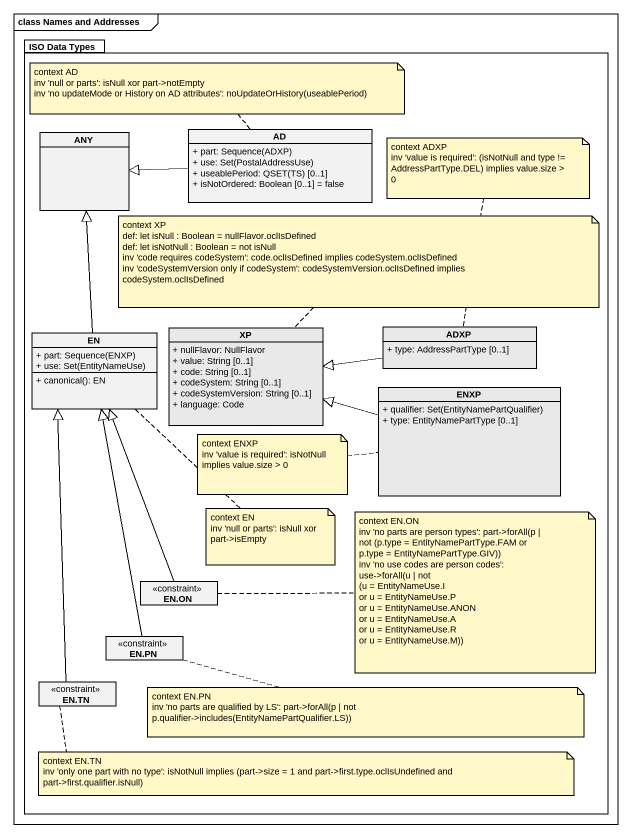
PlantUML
@startuml
mainframe class Names and Addresses
hide circle
hide empty members
skinparam classAttributeIconSize 0
package "ISO Data Types" as ISO_Data_Types #FFFFFF {
  class ANY
  class AD {
    {field} + part: Sequence(ADXP)
    {field} + use: Set(PostalAddressUse)
    {field} + useablePeriod: QSET(TS) [0..1]
    + isNotOrdered: Boolean [0..1] = false
  }
  class XP #E9E9E9 {
    + nullFlavor: NullFlavor
    + value: String [0..1]
    + code: String [0..1]
    + codeSystem: String [0..1]
    + codeSystemVersion: String [0..1]
    + language: Code
  }
  class ADXP #E9E9E9 {
    + type: AddressPartType [0..1]
  }
  class EN {
    {field} + part: Sequence(ENXP)
    {field} + use: Set(EntityNameUse)
    + canonical(): EN
  }
  class ENXP #E9E9E9 {
    {field} + qualifier: Set(EntityNamePartQualifier)
    + type: EntityNamePartType [0..1]
  }
  class "EN.ON" as EN_ON <<constraint>>
  class "EN.PN" as EN_PN <<constraint>>
  class "EN.TN" as EN_TN <<constraint>>
}
AD -left-|> ANY
ADXP -left-|> XP
EN -up-|> ANY
ENXP -left-|> XP
EN_ON -up-|> EN
EN_PN -up-|> EN
EN_TN -up-|> EN
note top of AD
  context AD
  inv 'null or parts': isNull xor part->notEmpty
  inv 'no updateMode or History on AD attributes': noUpdateOrHistory(useablePeriod)
end note
note top of ADXP
  context ADXP
  inv 'value is required': (isNotNull and type != AddressPartType.DEL) implies value.size > 0
end note
note top of XP
  context XP
  def: let isNull : Boolean = nullFlavor.oclIsDefined
  def: let isNotNull : Boolean = not isNull
  inv 'code requires codeSystem': code.oclIsDefined implies codeSystem.oclIsDefined
  inv 'codeSystemVersion only if codeSystem': codeSystemVersion.oclIsDefined implies codeSystem.oclIsDefined
end note
note left of ENXP
  context ENXP
  inv 'value is required': isNotNull implies value.size > 0
end note
note bottom of EN
  context EN
  inv 'null or parts': isNull xor part->isEmpty
end note
note right of EN_ON
  context EN.ON
  inv 'no parts are person types': part->forAll(p |
  not (p.type = EntityNamePartType.FAM or
  p.type = EntityNamePartType.GIV))
  inv 'no use codes are person codes':
  use->forAll(u | not
  (u = EntityNameUse.I
  or u = EntityNameUse.P
  or u = EntityNameUse.ANON
  or u = EntityNameUse.A
  or u = EntityNameUse.R
  or u = EntityNameUse.M))
end note
note right of EN_PN
  context EN.PN
  inv 'no parts are qualified by LS': part->forAll(p | not p.qualifier->includes(EntityNamePartQualifier.LS))
end note
note right of EN_TN
  context EN.TN
  inv 'only one part with no type': isNotNull implies (part->size = 1 and part->first.type.oclIsUndefined and part->first.qualifier.isNull)
end note
@enduml
